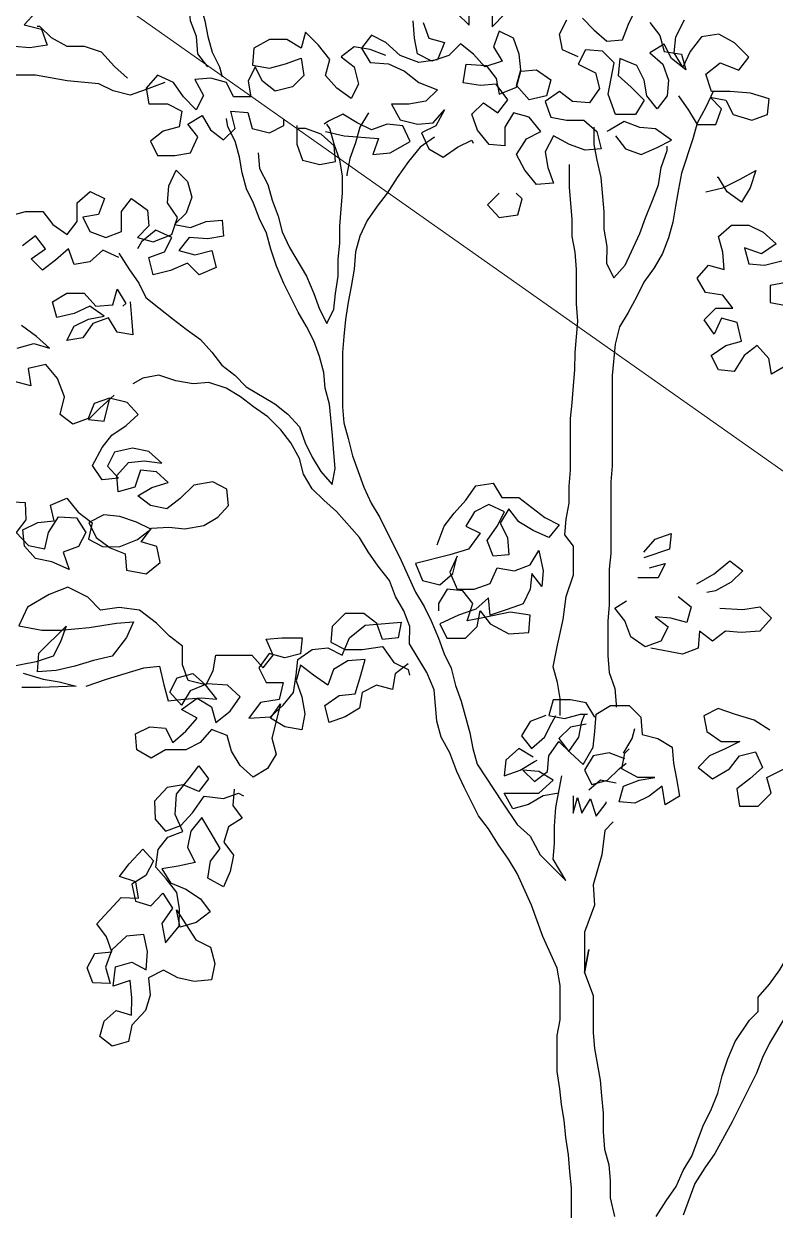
# Model space of a CAD drawing. Header units: inches. Extents: x 350994 to 353538, y 1581369 to 1583842.
# Drawn here: x 351148.126 to 351148.979, y 1582975.066 to 1582976.413 of the extents above; entities that cross this region are included whole.
import ezdxf

# ---------------------------------------------------------------- set-up
doc = ezdxf.new("R2010")
doc.units = ezdxf.units.IN
doc.header["$MEASUREMENT"] = 0
doc.linetypes.add('1', pattern=[0])
doc.layers.add('EP TF', color=5, linetype='Continuous')
doc.layers.add('TREE', color=81, linetype='1')
doc.styles.get("Standard").update_dxf_attribs({"font": 'arial.ttf'})
doc.linetypes.add('SILT_FENCE', pattern='A,0.5,-0.2,["EP",Standard,S=0.1,R=0,X=-0.1,Y=-0.05],-0.2', length=0.9)

# ---------------------------------------------------------------- blocks, each defined once
blk = doc.blocks.new('TREE_4')
at = {"color": 94}
for points in [[(-763.6, 6380), (-778.1, 6348.2), (-789.7, 6316.4), (-807.1, 6284.6), (-810, 6252.8), (-798.5, 6189.2), (-784.1, 6160.3), (-775.4, 6128.4), (-761, 6096.6), (-735.1, 6001.2), (-729.3, 5969.4), (-720.7, 5937.6), (-706.2, 5908.6), (-700.5, 5888.4)], [(-729.4, 5908.7), (-749.6, 5934.7), (-752.4, 5969.4), (-764, 6001.2), (-766.8, 6033), (-766.8, 6067.7), (-775.5, 6099.5), (-789.9, 6128.5), (-810.1, 6157.4), (-841.9, 6169), (-893.9, 6209.5), (-917, 6235.5), (-922.8, 6238.4)], [(-963.4, 6096.8), (-1001, 6088.2), (-1032.8, 6079.5), (-1064.6, 6082.4), (-1053.1, 6047.7), (-1035.7, 6018.8), (-1076.2, 6018.8), (-1099.4, 5992.8), (-1064.7, 5984.1), (-1053.2, 5952.3), (-1087.9, 5946.6), (-1119.7, 5949.5)], [(16.6, 5928.2), (-15.2, 5942.7), (-20.9, 5974.5), (-6.5, 6003.4)], [(25.3, 6006.3), (48.5, 5983.1), (74.5, 5960), (106.3, 5962.8), (117.9, 5994.6), (132.3, 6023.5)], [(161.2, 5997.5), (181.4, 5971.4), (190.1, 5939.6), (224.8, 5933.8), (233.4, 5902), (204.5, 5925.2), (190.1, 5954.1), (161.2, 5936.8), (187.2, 5913.6), (198.7, 5881.8), (195.8, 5850), (175.5, 5824), (155.3, 5850), (149.6, 5881.8), (135.1, 5910.8), (100.4, 5925.2), (97.5, 5890.6), (123.5, 5867.4), (149.5, 5841.4), (132.2, 5812.5), (91.7, 5812.5), (77.3, 5853), (88.9, 5916.6), (65.8, 5939.7), (31.1, 5942.7), (16.6, 5913.8), (51.3, 5896.4), (59.9, 5864.6), (39.6, 5835.7), (5, 5838.6), (-21, 5858.9), (-50, 5838.6), (-38.4, 5806.8), (-6.6, 5801), (28.1, 5801), (54.1, 5777.8), (62.7, 5743.1), (30.9, 5740.3), (-0.9, 5751.9), (-32.7, 5769.2), (-50.1, 5737.4), (-44.3, 5705.6), (-32.8, 5673.8), (-67.5, 5671), (-90.6, 5699.9), (-107.9, 5731.7), (-87.6, 5763.5), (-58.7, 5777.9), (-81.8, 5806.9), (-113.6, 5815.6), (-131, 5786.7), (-131, 5749.1), (-162.8, 5752), (-185.9, 5780.9), (-197.5, 5812.8), (-174.3, 5835.9), (-145.4, 5815.6), (-125.1, 5841.6), (-148.3, 5873.4), (-180.1, 5870.6), (-214.7, 5876.4), (-208.9, 5914), (-168.5, 5911), (-148.2, 5885), (-142.5, 5853.2), (-107.8, 5867.6), (-99.1, 5899.4), (-67.3, 5902.3), (-38.4, 5882), (-47.1, 5850.2), (-81.8, 5841.6), (-107.8, 5870.5), (-99.1, 5902.3), (-101.9, 5934.1), (-113.5, 5965.9), (-142.4, 5980.4), (-154, 5948.6), (-136.6, 5919.7), (-171.3, 5908.1), (-194.5, 5934.2), (-220.5, 5954.5), (-243.6, 5931.3), (-278.3, 5919.8), (-307.2, 5934.3), (-313, 5966.1), (-315.8, 6000.8)], [(-226.2, 6015.2), (-203.1, 5992), (-203, 6029.6)], [(-156.8, 6023.8), (-156.8, 5989.1), (-130.8, 6015.1)], [(-295.6, 5997.9), (-284.1, 5966.1), (-252.3, 5957.4), (-266.7, 5922.7), (-304.3, 5916.9), (-341.9, 5931.4), (-370.8, 5957.5), (-399.7, 5972), (-420, 5946), (-402.6, 5917), (-365.1, 5914.1), (-333.3, 5899.6), (-304.4, 5876.5), (-266.8, 5862), (-290, 5838.9), (-324.7, 5833.1), (-359.4, 5833.1), (-342, 5801.3), (-307.3, 5792.6), (-275.5, 5795.5), (-252.4, 5821.5), (-269.8, 5789.7), (-298.7, 5775.3), (-284.3, 5743.4), (-255.4, 5726.1), (-226.4, 5746.3), (-197.5, 5760.7), (-194.6, 5754.9)], [(218.9, 5850), (239.1, 5821), (256.5, 5792.1), (294, 5792.1), (305.6, 5823.9), (282.5, 5847), (314.3, 5841.2), (328.8, 5812.3), (366.3, 5800.7), (398.1, 5812.2), (401.1, 5844), (363.5, 5855.6), (323, 5858.5), (285.4, 5858.6), (273.9, 5893.3), (302.8, 5916.4), (340.4, 5901.9), (360.7, 5927.9), (331.8, 5956.8), (300, 5974.2), (265.3, 5968.5), (242.1, 5939.6), (227.7, 5907.8), (210.3, 5936.7), (213.2, 5968.5), (230.6, 6003.2)], [(-891.3, 5885.7), (-917.3, 5908.8), (-943.3, 5937.8), (-978, 5949.4), (-1012.7, 5949.4), (-1044.5, 5966.8), (-1067.6, 5989.9), (-1073.4, 5989.9)], [(-370.8, 5931.5), (-402.6, 5943.1), (-434.4, 5948.9), (-460.5, 5928.7), (-434.5, 5908.4), (-425.8, 5873.7), (-440.3, 5844.8), (-469.2, 5865.1), (-492.3, 5891.1), (-483.6, 5922.9), (-506.7, 5951.8), (-532.7, 5977.9), (-541.4, 5946.1), (-570.3, 5963.4), (-605, 5963.5), (-636.8, 5946.2), (-639.7, 5911.5), (-605, 5905.7), (-573.2, 5914.3), (-541.4, 5925.8), (-535.7, 5891.1), (-558.8, 5868), (-593.5, 5859.4), (-619.5, 5879.6), (-634, 5908.6), (-648.4, 5879.7), (-642.7, 5847.9), (-677.4, 5847.9), (-691.8, 5876.8), (-723.6, 5885.5), (-755.4, 5882.7), (-738.1, 5850.8), (-752.6, 5821.9), (-778.6, 5848), (-798.8, 5876.9), (-830.6, 5891.4), (-853.7, 5865.4), (-848, 5833.6), (-810.4, 5833.6), (-781.5, 5819.1), (-787.3, 5787.3), (-819.1, 5778.6), (-845.2, 5758.4), (-830.7, 5729.5), (-796, 5729.5), (-764.2, 5735.2), (-749.7, 5767), (-770, 5793), (-741, 5810.4), (-723.7, 5781.4), (-697.7, 5761.2), (-674.5, 5784.3), (-683.2, 5819), (-648.5, 5816.1), (-639.9, 5784.3), (-605.2, 5775.5), (-576.2, 5790), (-576.2, 5801.5)], [(-816.1, 5876.9), (-853.7, 5862.5), (-885.6, 5851), (-920.2, 5859.7), (-949.1, 5874.2), (-1012.7, 5880), (-1076.3, 5891.6), (-1206.4, 5891.7)], [(288.3, 5858.6), (273.8, 5826.8), (256.5, 5795), (247.8, 5763.2), (224.6, 5693.8), (218.8, 5662), (212.9, 5627.3), (207.1, 5595.5), (198.4, 5563.7), (186.8, 5532), (169.5, 5503.1), (149.2, 5474.2), (134.7, 5445.3), (117.3, 5413.5), (100, 5384.6), (91.2, 5349.9), (85.4, 5286.3), (85.2, 5104.1), (82.3, 5072.3), (82.2, 4927.8), (79.3, 4896), (79.2, 4823.7), (76.3, 4791.9), (76.2, 4722.5), (79.1, 4687.8), (90.6, 4656), (93.5, 4624.2), (93.5, 4618.4)], [(-492.4, 5778.3), (-454.8, 5769.6), (-385.4, 5763.8), (-397, 5732), (-362.3, 5734.8), (-321.8, 5757.9), (-336.3, 5789.8), (-368.1, 5792.7), (-399.9, 5781.1), (-428.8, 5795.6), (-457.7, 5813), (-486.6, 5798.6), (-495.3, 5792.8)], [(-405.6, 5815.8), (-423, 5786.9), (-431.7, 5755.1), (-443.3, 5723.4), (-449.1, 5691.6), (-449.1, 5688.7)], [(-909, 5533), (-888.8, 5501.1), (-868.6, 5472.2), (-854.1, 5443.3), (-828.1, 5423), (-799.2, 5399.9), (-773.2, 5379.6), (-744.3, 5359.3), (-721.2, 5333.3), (-701, 5307.2), (-675, 5287), (-651.9, 5263.8), (-594.1, 5229.1), (-568.1, 5208.8), (-545, 5182.8), (-533.5, 5151), (-519, 5122), (-501.7, 5093.1), (-478.6, 5067.1), (-472.8, 5098.9), (-475.6, 5130.7), (-478.5, 5165.4), (-484.2, 5229), (-492.9, 5260.8), (-495.7, 5292.6), (-504.4, 5324.4), (-515.9, 5356.2), (-530.3, 5385.2), (-547.7, 5414.1), (-576.5, 5471.9), (-591, 5506.6), (-602.5, 5541.3), (-611.1, 5573.2), (-625.6, 5602.1), (-637.1, 5633.9), (-651.5, 5662.8), (-660.2, 5694.6), (-665.9, 5726.4), (-674.6, 5758.3), (-689, 5787.2), (-691.9, 5804.5)], [(-628.3, 5735.1), (-625.5, 5703.3), (-608.2, 5671.5), (-599.5, 5639.6), (-588, 5607.8), (-579.3, 5576), (-564.9, 5544.2), (-530.3, 5486.3), (-515.8, 5451.6), (-504.3, 5419.8), (-489.9, 5390.9), (-475.4, 5419.8), (-472.5, 5451.6), (-466.6, 5486.3), (-466.6, 5521), (-463.7, 5552.8), (-463.7, 5587.5), (-460.7, 5622.2), (-457.8, 5654), (-457.8, 5688.7), (-463.5, 5720.5), (-475.1, 5752.3), (-483.7, 5784.1), (-489.5, 5792.8)], [(-550.2, 5790), (-550.3, 5752.4), (-538.7, 5720.5), (-504, 5711.8), (-472.2, 5717.6), (-475.1, 5749.4), (-501.1, 5772.6), (-532.9, 5784.2), (-547.3, 5784.2)], [(48.3, 5786.5), (48.2, 5751.8), (54, 5720), (62.6, 5685.3), (68.4, 5615.9), (68.3, 5581.2), (74.1, 5546.5), (74, 5511.8), (88.5, 5482.9), (111.6, 5508.9), (140.6, 5572.5), (152.2, 5604.3), (166.7, 5638.9), (178.3, 5670.7), (184.1, 5705.4), (195.7, 5740.1), (195.7, 5748.8)], [(91.6, 5769.1), (111.8, 5743.1), (143.6, 5731.5), (175.5, 5745.9), (204.4, 5760.3), (172.6, 5783.5), (140.8, 5786.4), (109, 5798), (80.1, 5780.7), (74.3, 5777.8)], [(-272.7, 5766.6), (-301.6, 5746.4), (-324.8, 5717.5), (-347.9, 5685.7), (-368.2, 5653.9), (-388.5, 5627.9), (-408.7, 5599), (-423.2, 5567.2), (-431.9, 5535.4), (-434.8, 5500.7), (-440.6, 5466), (-446.5, 5434.2), (-452.3, 5399.5), (-455.2, 5364.8), (-458.1, 5333), (-458.2, 5223.2), (-455.4, 5191.4), (-446.7, 5159.6), (-438.1, 5124.8), (-415, 5061.2), (-400.6, 5029.4), (-383.2, 5000.5), (-340, 4913.7), (-311.1, 4850.1), (-293.8, 4821.1), (-279.3, 4792.2), (-264.9, 4757.5), (-253.4, 4725.7), (-239, 4696.8), (-230.3, 4662.1), (-218.8, 4630.2), (-201.5, 4566.6), (-195.7, 4534.8), (-187.1, 4503), (-135.1, 4424.9), (-135.1, 4424.9), (-106.2, 4381.5), (-80.2, 4358.3), (-60, 4320.7), (-8, 4268.6), (-34, 4312), (-31.1, 4343.8), (-31.1, 4378.5), (-28.1, 4416.1), (-16.5, 4479.7)], [(-909, 5524.3), (-940.8, 5538.8), (-966.8, 5515.7), (-998.6, 5509.9), (-1010.2, 5541.7), (-1036.2, 5518.6), (-1062.2, 5498.4), (-1085.4, 5521.5), (-1056.4, 5541.8), (-1076.6, 5567.8), (-1102.7, 5547.6)], [(-1128.6, 5608.3), (-1096.8, 5617), (-1062.1, 5616.9), (-1041.9, 5590.9), (-1013, 5570.6), (-992.8, 5596.6), (-992.7, 5634.2), (-966.7, 5657.3), (-937.8, 5642.8), (-949.4, 5611.1), (-981.2, 5605.3), (-966.8, 5576.4), (-935, 5564.8), (-903.2, 5576.3), (-903.1, 5616.8), (-882.9, 5642.8), (-851.1, 5619.6), (-848.2, 5587.8), (-871.4, 5564.7), (-839.6, 5556), (-802, 5570.4), (-790.4, 5605.1), (-810.6, 5634.1), (-807.7, 5668.8), (-793.2, 5700.5), (-770.1, 5677.4), (-761.4, 5645.6), (-773, 5613.8), (-796.2, 5590.7), (-764.4, 5584.9), (-732.5, 5596.4), (-700.7, 5599.3), (-697.9, 5567.5), (-729.7, 5561.7), (-767.3, 5564.6), (-787.5, 5538.6), (-755.7, 5529.9), (-721, 5538.6), (-712.4, 5503.9), (-747.1, 5489.4), (-770.2, 5512.6), (-804.9, 5498.2), (-839.6, 5489.5), (-848.3, 5524.2), (-816.4, 5535.8), (-802, 5564.7), (-833.8, 5579.1), (-862.7, 5556), (-871.4, 5541.6)], [(-19.3, 4601.1), (-19.3, 4635.8), (-25, 4667.6), (-33.7, 4699.5), (-25, 4742.8), (-13.3, 4794.9), (-7.5, 4841.1), (7, 4884.5), (7, 4942.3), (-10.3, 4965.4), (-7.4, 4997.2), (-1.6, 5029), (-1.5, 5063.7), (1.4, 5095.5), (1.5, 5199.6), (4.4, 5231.4), (7.3, 5266.1), (10.2, 5297.9), (10.3, 5332.6), (16.1, 5396.2), (13.3, 5430.9), (13.3, 5500.3), (10.5, 5535), (4.7, 5566.8), (4.7, 5601.5), (-1, 5665.1), (-0.9, 5711.4)], [(273.7, 5656.2), (308.4, 5664.8), (343.1, 5682.2), (374.9, 5699.5), (363.3, 5664.8), (345.9, 5635.9), (317.1, 5656.2), (299.7, 5685.1), (296.8, 5685.1)], [(-142.7, 5653.7), (-165.8, 5630.6), (-142.7, 5604.5), (-105.1, 5610.3), (-96.4, 5642.1), (-108, 5653.7)], [(435.3, 5306.2), (406.3, 5288.9), (400.6, 5320.7), (377.5, 5346.7), (351.4, 5326.5), (331.2, 5294.7), (299.4, 5297.7), (284.9, 5326.6), (313.9, 5346.8), (345.7, 5355.4), (337, 5393), (305.3, 5401.7), (290.8, 5369.9), (270.6, 5398.9), (293.7, 5422), (328.4, 5422), (308.2, 5448), (273.5, 5453.8), (256.2, 5482.7), (279.3, 5508.7), (311.1, 5500), (308.3, 5534.7), (299.6, 5566.5), (325.7, 5589.6), (360.4, 5589.6), (389.3, 5575.1), (415.3, 5552), (386.3, 5531.8), (351.6, 5543.4), (360.3, 5511.6), (392.1, 5508.6), (426.8, 5517.3)], [(435.4, 5473.9), (403.6, 5468.1), (403.6, 5433.4), (435.4, 5427.6)], [(-885.9, 5434.6), (-883.1, 5402.8), (-880.2, 5368.1), (-912, 5373.9), (-929.3, 5402.9), (-961.1, 5391.3), (-981.4, 5362.4), (-1013.2, 5356.7), (-998.7, 5385.6), (-969.8, 5400), (-938, 5405.8), (-966.9, 5426), (-998.7, 5411.6), (-1033.4, 5403), (-1042.1, 5434.8), (-1013.1, 5452.1), (-978.4, 5452.1), (-955.3, 5426), (-920.6, 5428.9), (-911.9, 5460.7), (-894.6, 5431.7), (-900.4, 5426)], [(-1133.8, 5032.9), (-1097.7, 5030.6), (-1096, 4995.4), (-1115.4, 4970), (-1090.7, 4944.1), (-1057.7, 4936.9), (-1050.5, 4970), (-1030.4, 5001.8), (-994.2, 4999.5), (-975.1, 4970.2), (-989.6, 4941.8), (-1020.6, 4930.6), (-1008.5, 4895.6), (-1043.4, 4910.8), (-1076.5, 4918), (-1098.7, 4942.3), (-1101.9, 4975.2), (-1071.8, 4990.3), (-1039, 4993.5), (-1046.2, 5025.5), (-1013.7, 5039.1), (-990.5, 5010.8), (-962.7, 4989.8), (-969.9, 4956.7), (-941.5, 4942.2), (-907.8, 4941.4), (-871.3, 4955.9), (-844.5, 4976.7), (-872.9, 4991.2), (-906.9, 5002.4), (-939, 5005.6), (-969.2, 4990.4), (-954, 4960.3), (-926.2, 4939.4), (-896.2, 4927.3), (-893, 4894.4), (-853.5, 4886.6), (-825.2, 4909.7), (-832.4, 4941.7), (-863.9, 4951.3), (-842.9, 4979.1), (-807.7, 4980.8), (-775.5, 4977.5), (-737.2, 4984.1), (-709.5, 5000.8), (-687.6, 5024.6), (-690.9, 5057.4), (-719.3, 5072), (-757.6, 5065.4), (-785, 5038.3), (-811.8, 5017.6), (-844.9, 5024.8), (-870.2, 5044.2), (-842.5, 5060.9), (-809.1, 5070.6), (-832.9, 5092.4), (-865.1, 5095.7), (-876.3, 5061.7), (-909.7, 5052.1), (-912.9, 5084.9), (-889.5, 5111.1), (-856.7, 5114.3), (-822.1, 5109.6), (-848.3, 5133), (-881.4, 5140.2), (-917.3, 5132.1), (-931.8, 5103.7), (-909.6, 5079.3), (-942.4, 5076.1), (-961.5, 5105.3), (-942.4, 5141.1), (-922.9, 5166.4), (-893.7, 5185.6), (-869.4, 5207.9), (-891.7, 5232.2), (-927.2, 5240.9), (-958.2, 5229.8), (-970.3, 5199.8), (-1001.3, 5188.6), (-1026.6, 5208), (-1017.9, 5243.5), (-1032.4, 5280.1), (-1055.6, 5308.4), (-1091.5, 5300.3), (-1085.8, 5265.9), (-1121.3, 5274.7)], [(-1113.3, 5341.5), (-1079.9, 5351.1), (-1048.4, 5341.4), (-1074.6, 5364.9), (-1104.8, 5387.4)], [(2.8, 3435.9), (3, 3649.9), (0.1, 3681.7), (-2.8, 3716.4), (-8.5, 3751.1), (-11.4, 3785.8), (-17.1, 3817.6), (-20, 3849.4), (-25.7, 3884.1), (-25.7, 3956.4), (-19.9, 3988.2), (-19.8, 4057.6), (-25.6, 4092.3), (-54.4, 4155.9), (-77.5, 4219.5), (-106.3, 4283.2), (-123.7, 4312.1), (-143.9, 4341), (-164.1, 4372.9), (-184.3, 4398.9), (-213.2, 4456.8), (-227.6, 4488.6), (-242, 4526.2), (-259.3, 4558), (-268, 4589.8), (-273.7, 4653.4), (-288.1, 4688.1), (-322.8, 4746), (-322.7, 4780.7), (-334.3, 4812.5), (-351.6, 4841.4), (-363.1, 4873.2), (-386.2, 4902.2), (-406.4, 4931.1), (-423.8, 4960), (-470, 5012.1), (-496, 5035.3), (-519.1, 5058.4), (-536.4, 5087.4), (-545, 5119.2), (-562.4, 5151), (-582.6, 5177), (-608.6, 5203.1), (-637.5, 5223.3), (-663.5, 5243.6), (-692.4, 5261), (-727.1, 5272.6), (-758.9, 5269.7), (-793.6, 5275.5), (-828.2, 5287.1), (-860.1, 5281.4), (-880.3, 5269.8)], [(-917.9, 5246.7), (-946.8, 5220.7), (-970, 5197.6), (-938.2, 5194.7), (-926.6, 5240.9)], [(-267.6, 4945.4), (-253.2, 4983), (-232.9, 5009), (-209.7, 5035), (-189.5, 5063.9), (-154.8, 5069.7), (-137.4, 5040.7), (-102.8, 5040.7), (-50.7, 5000.2), (-21.8, 4985.7), (-42.1, 4959.7), (-73.9, 4974.2), (-102.8, 4991.5), (-123, 5017.6), (-140.4, 4988.7), (-126, 4959.8), (-123.1, 4925.1), (-154.9, 4922.2), (-166.4, 4954), (-146.2, 4982.9), (-131.7, 5011.8), (-163.5, 5026.3), (-192.4, 5011.9), (-209.8, 4983), (-180.9, 4968.5), (-204, 4936.7), (-241.6, 4925.2), (-311, 4907.9), (-296.6, 4873.2), (-261.9, 4864.5), (-235.9, 4887.6), (-227.2, 4922.3), (-241.7, 4890.5), (-227.2, 4855.8), (-192.6, 4855.7), (-160.7, 4867.3), (-146.3, 4899.1), (-111.6, 4893.2), (-79.7, 4904.8), (-62.4, 4933.7), (-53.7, 4893.2), (-56.7, 4861.4), (-76.9, 4887.4), (-79.8, 4855.6), (-94.3, 4826.7), (-126.1, 4815.2), (-160.8, 4803.7), (-163.7, 4838.4), (-189.7, 4815.3), (-224.4, 4803.7), (-262, 4786.4), (-247.6, 4757.5), (-210, 4757.4), (-186.8, 4780.6), (-181, 4812.4), (-160.8, 4786.3), (-123.2, 4766), (-82.8, 4768.9), (-79.8, 4803.6), (-120.3, 4809.4), (-175.3, 4797.9), (-207.1, 4792.1), (-195.5, 4826.8), (-215.7, 4852.9), (-247.5, 4855.8), (-264.9, 4826.9), (-264.9, 4812.4)], [(148.7, 4930.6), (171.8, 4956.6), (203.7, 4968.1), (200.7, 4936.3), (148.7, 4919)], [(160.2, 4898.8), (192, 4907.4), (177.6, 4878.5), (137.1, 4878.6)], [(255.6, 4866.9), (290.3, 4887.1), (322.2, 4913.1), (348.2, 4892.8), (325, 4869.7), (293.2, 4852.4), (275.8, 4849.5)], [(-974.3, 4660.3), (-933.8, 4674.7), (-858.6, 4697.7), (-826.8, 4700.6), (-818.2, 4663), (-809.5, 4631.2), (-777.7, 4634.1), (-743, 4636.9), (-711.2, 4634), (-734.3, 4662.9), (-769, 4671.6), (-780.5, 4703.5), (-780.5, 4741), (-806.5, 4761.3), (-832.5, 4787.4), (-867.2, 4813.4), (-907.7, 4819.2), (-945.3, 4813.5), (-971.2, 4839.5), (-1011.7, 4859.8), (-1049.3, 4845.4), (-1092.7, 4819.4), (-1110.1, 4781.8), (-1063.8, 4773.1), (-1026.2, 4773.1), (-968.4, 4778.8), (-913.5, 4787.4), (-878.8, 4790.3), (-893.3, 4758.5), (-922.2, 4720.9), (-959.8, 4712.3), (-997.4, 4700.8), (-1035, 4692.1), (-1072.6, 4689.3), (-1069.7, 4726.9), (-1014.7, 4781.7), (-1026.3, 4749.9), (-1040.7, 4721), (-1075.5, 4709.5), (-1133.3, 4698)], [(-1101.5, 4686.4), (-1061, 4674.8), (-1029.2, 4669), (-994.5, 4660.3), (-1066.8, 4657.5), (-1104.4, 4657.5)], [(218, 4840.9), (244, 4820.6), (235.3, 4788.8), (203.5, 4797.5), (171.7, 4800.5), (197.7, 4780.2), (183.2, 4751.3), (151.4, 4739.8), (122.5, 4760), (111, 4791.8), (90.8, 4817.9), (113.9, 4832.3)], [(-325.7, 4705.5), (-351.7, 4685.3), (-357.5, 4653.5), (-389.3, 4662.2), (-418.3, 4647.8), (-424.1, 4616), (-453, 4598.6), (-484.8, 4587.1), (-493.5, 4621.8), (-464.5, 4642), (-432.7, 4644.9), (-421.1, 4682.5), (-412.4, 4714.3), (-447.1, 4711.4), (-476, 4694.1), (-487.6, 4662.3), (-516.5, 4682.6), (-542.5, 4702.8), (-551.2, 4671), (-539.7, 4639.2), (-534, 4604.5), (-539.8, 4572.7), (-574.5, 4578.5), (-603.4, 4595.9), (-583.1, 4624.8), (-600.5, 4555.4), (-591.9, 4523.6), (-609.2, 4494.7), (-638.2, 4477.4), (-664.2, 4500.5), (-681.5, 4529.5), (-690.1, 4561.3), (-721.9, 4572.9), (-745.1, 4546.9), (-774, 4532.4), (-814.5, 4532.5), (-843.4, 4515.2), (-872.3, 4532.5), (-875.2, 4564.3), (-846.2, 4578.8), (-814.4, 4575.8), (-800, 4546.9), (-774, 4570), (-750.8, 4596), (-782.6, 4613.4), (-750.8, 4636.5), (-721.9, 4619.1), (-713.2, 4587.3), (-684.3, 4610.4), (-664, 4639.3), (-690, 4662.5), (-730.5, 4665.4), (-765.2, 4651), (-782.6, 4622.1), (-805.7, 4648.1), (-791.2, 4677), (-759.4, 4685.7), (-733.4, 4662.5), (-718.9, 4691.4), (-713.1, 4723.2), (-640.8, 4723.1), (-617.7, 4697.1), (-597.5, 4723.1), (-611.9, 4754.9), (-580.1, 4757.8), (-539.6, 4757.7), (-542.5, 4725.9), (-574.3, 4717.3), (-606.1, 4726), (-626.4, 4697.1), (-612, 4668.2), (-577.3, 4668.2), (-586, 4633.5), (-623.6, 4627.7), (-646.7, 4595.9), (-603.4, 4598.8), (-577.3, 4621.9), (-557, 4647.9), (-551.2, 4682.6), (-548.3, 4714.4), (-519.4, 4734.6), (-487.6, 4737.5), (-458.7, 4723), (-444.2, 4757.7), (-412.4, 4783.7), (-371.9, 4786.5), (-340.1, 4789.4), (-345.9, 4757.6), (-377.7, 4754.7), (-389.2, 4786.5), (-415.2, 4806.8), (-452.8, 4806.8), (-478.9, 4780.8), (-481.8, 4749), (-452.9, 4734.5), (-418.2, 4734.5), (-377.7, 4740.3), (-354.6, 4708.4), (-325.7, 4693.9), (-322.8, 4682.4)], [(301.8, 4817.7), (348.1, 4814.8), (382.8, 4820.5), (405.9, 4797.4), (382.7, 4771.4), (345.2, 4768.5), (313.3, 4771.4), (287.3, 4751.2), (261.3, 4771.5), (258.4, 4736.8), (226.6, 4725.2), (163, 4736.9)], [(402.8, 4571.8), (371, 4592.1), (333.4, 4603.7), (298.7, 4615.3), (269.8, 4600.9), (275.6, 4569.1), (304.5, 4548.8), (342.1, 4548.8), (313.1, 4534.3), (281.3, 4519.9), (258.2, 4496.8), (287.1, 4473.6), (321.8, 4493.8), (342, 4519.9), (373.8, 4528.5), (388.3, 4496.7), (362.2, 4473.6), (336.2, 4453.4), (341.9, 4418.7), (379.5, 4418.6), (405.6, 4444.6), (396.9, 4476.4), (431.6, 4493.7)], [(-22.3, 4445), (-54.1, 4439.3), (-83.1, 4421.9), (-114.9, 4413.3), (-132.2, 4445.1), (-62.8, 4445), (-33.9, 4471), (-62.8, 4488.4), (-94.6, 4491.3), (-71.5, 4468.2), (-45.4, 4488.4), (-42.5, 4520.2), (-22.2, 4549.1), (0.9, 4525.9), (26.9, 4502.8), (47.1, 4537.5), (50.1, 4569.3), (53, 4604), (81.9, 4621.3), (119.5, 4621.3), (142.6, 4598.1), (145.5, 4563.4), (177.3, 4554.7), (206.2, 4537.3), (209, 4505.5), (214.8, 4473.7), (220.5, 4439), (191.6, 4421.7), (185.8, 4459.3), (159.8, 4439.1), (130.9, 4424.6), (99.1, 4427.6), (107.8, 4459.3), (139.6, 4470.9), (171.4, 4476.6), (136.7, 4476.7), (104.9, 4494), (110.7, 4525.8), (119.4, 4534.5)], [(50.1, 4598.2), (32.8, 4627.1), (1, 4632.9), (-33.7, 4633), (-42.4, 4601.2), (-10.6, 4595.3), (21.2, 4604), (35.6, 4604)], [(-48.2, 4601.2), (-80, 4589.6), (-97.4, 4560.7), (-77.2, 4534.7), (-51.2, 4557.8), (-36.7, 4586.7), (-28, 4601.1)], [(32.7, 4583.7), (0.9, 4578), (-22.2, 4554.9), (-2, 4528.8), (18.2, 4557.7), (24.1, 4589.5), (29.8, 4604)], [(107.8, 4525.8), (125.2, 4554.7), (131, 4575)], [(-74.3, 4517.3), (-103.2, 4534.7), (-129.3, 4511.6), (-132.2, 4479.8), (-100.4, 4491.3), (-71.4, 4508.7), (-65.6, 4511.6)], [(110.7, 4514.3), (78.9, 4525.9), (47.1, 4520.1), (29.7, 4491.2), (44.2, 4462.3), (76, 4470.9), (99.1, 4494.1), (113.6, 4505.6)], [(-676.3, 4453.1), (-679.2, 4420.3), (-659.9, 4394.4), (-687.9, 4377), (-697, 4346), (-677.7, 4320.1), (-684.7, 4287.1), (-698, 4256), (-729.2, 4273.3), (-724.3, 4308.2), (-704.8, 4333.5), (-724.4, 4367.5), (-741.7, 4395.6), (-763.3, 4368.2), (-770.3, 4335.2), (-754.9, 4305.1), (-789.4, 4297.7), (-822, 4292.5), (-804.6, 4264.5), (-773.5, 4251.2), (-744.2, 4231.8), (-724.8, 4205.9), (-752.7, 4184.5), (-785.1, 4175.1), (-792.5, 4209.7), (-753.5, 4149.7), (-724.3, 4134.3), (-715, 4101.9), (-722, 4068.9), (-756.7, 4065.7), (-789.7, 4072.7), (-818.9, 4088), (-849, 4072.6), (-845.7, 4038), (-854.9, 4007), (-882.5, 3977.4), (-889.5, 3944.4), (-921.9, 3935.1), (-947.1, 3954.6), (-938, 3985.6), (-914.2, 4006.9), (-883.2, 3997.8), (-882.4, 4032.6), (-885.6, 4067.3), (-920, 4055.8), (-915.2, 4094.9), (-882.8, 4104.2), (-853.7, 4088.9), (-850.9, 4125.8), (-858.2, 4160.3), (-892.9, 4157), (-922.6, 4129.4), (-935.7, 4094.1), (-926.4, 4061.7), (-961.2, 4062.6), (-972.5, 4092.8), (-957.1, 4122), (-922.5, 4125.3), (-933.8, 4155.6), (-953.1, 4181.5), (-903.8, 4234.4), (-869, 4233.6), (-874.2, 4266.1), (-907.4, 4277.2), (-887.8, 4302.4), (-860.2, 4332.1), (-838.9, 4308.3), (-854.2, 4279.1), (-882.3, 4261.7), (-874.9, 4227.2), (-843.9, 4218.1), (-820.3, 4243.5), (-800.8, 4213.5), (-822.2, 4182), (-814.7, 4143.4), (-787.2, 4177.1), (-786.4, 4211.9), (-791.6, 4244.5), (-813.1, 4272.4), (-834.4, 4296.1), (-829.5, 4331.1), (-809.9, 4356.3), (-779.6, 4367.6), (-795.2, 4401.9), (-792.5, 4442.9), (-767, 4474.5), (-747.5, 4499.7), (-728.1, 4473.8), (-747.7, 4448.5), (-778.9, 4461.8), (-811.4, 4456.5), (-837, 4429), (-835.7, 4392.3), (-814.4, 4368.5), (-784.1, 4379.8), (-760.5, 4405.1), (-737.1, 4438.7), (-698.1, 4433.9), (-667.8, 4445.2), (-657.4, 4439.5)], [(93.3, 4465.1), (61.5, 4471), (38.4, 4450.7)], [(6.6, 4439.2), (6.5, 4404.5), (15.2, 4436.3), (23.9, 4404.5), (41.3, 4433.4), (52.8, 4398.7), (73.1, 4424.7), (73.1, 4427.6)], [(173.5, 3591.9), (193.8, 3623.7), (214, 3652.6), (228.5, 3684.4), (245.9, 3713.3), (269.1, 3776.9), (283.6, 3805.8), (298, 3840.4), (306.7, 3875.1), (318.3, 3909.8), (332.8, 3944.5), (361.8, 3987.8), (379.1, 4005.2), (379.2, 4034.1), (402.3, 4060.1), (422.6, 4089), (440, 4117.9), (454.5, 4146.8), (463.2, 4178.6), (471.9, 4213.3), (477.7, 4245.1), (495.1, 4314.4), (512.5, 4378), (535.7, 4427.2)], [(87.5, 4387.1), (70.1, 4369.8), (64.3, 4320.6), (46.9, 4259.9), (49.7, 4219.4), (29.4, 4164.5), (29.4, 4083.6), (38.1, 4129.8), (29.4, 4083.6), (46.7, 4037.3), (46.6, 3962.1), (49.5, 3930.3), (61, 3866.7), (63.8, 3834.9), (66.7, 3800.2), (66.7, 3762.6), (69.5, 3727.9), (78.2, 3696.1), (81, 3664.3), (81, 3629.6), (89.6, 3592)], [(552.9, 4328.8), (541.3, 4294.1), (526.8, 4256.6), (518.1, 4221.9), (512.3, 4190.1), (494.9, 4126.5), (483.3, 4094.7), (468.8, 4060), (454.3, 4031.1), (437, 3999.3), (402.2, 3941.5), (387.7, 3912.6), (376.1, 3880.8), (326.9, 3782.6), (292.1, 3719), (271.9, 3690.1), (251.6, 3658.3), (228.4, 3594.7)]]:
    blk.add_lwpolyline(points, dxfattribs=at)

msp = doc.modelspace()

# ---------------------------------------------------------------- linework, layer by layer
at = {"layer": 'EP TF', "color": 252, "linetype": 'SILT_FENCE', "lineweight": 5, "ltscale": 6, "elevation": 97.6136}
msp.add_lwpolyline([(351334.5485, 1583220.7615), (351313.2661, 1583201.6039), (351299.5682, 1583152.936), (351283.6557, 1583095.4134), (351267.6587, 1583037.5852), (351251.6616, 1582979.7571), (351198.8809, 1582966.7433), (351173.8393, 1582964.5107), (351151.773, 1582973.9413), (351097.7524, 1583012.0323), (351096.5409, 1583017.4695)], dxfattribs=at)

# ---------------------------------------------------------------- block references
at = {"layer": 'TREE', "lineweight": 5, "xscale": 0.0005632341344607994, "yscale": 0.0005632341490127146, "zscale": 0.0005632341444477617}
msp.add_blockref('TREE_4', (351148.7461, 1582973.0363), dxfattribs=at)

doc.saveas('drawing.dxf')
